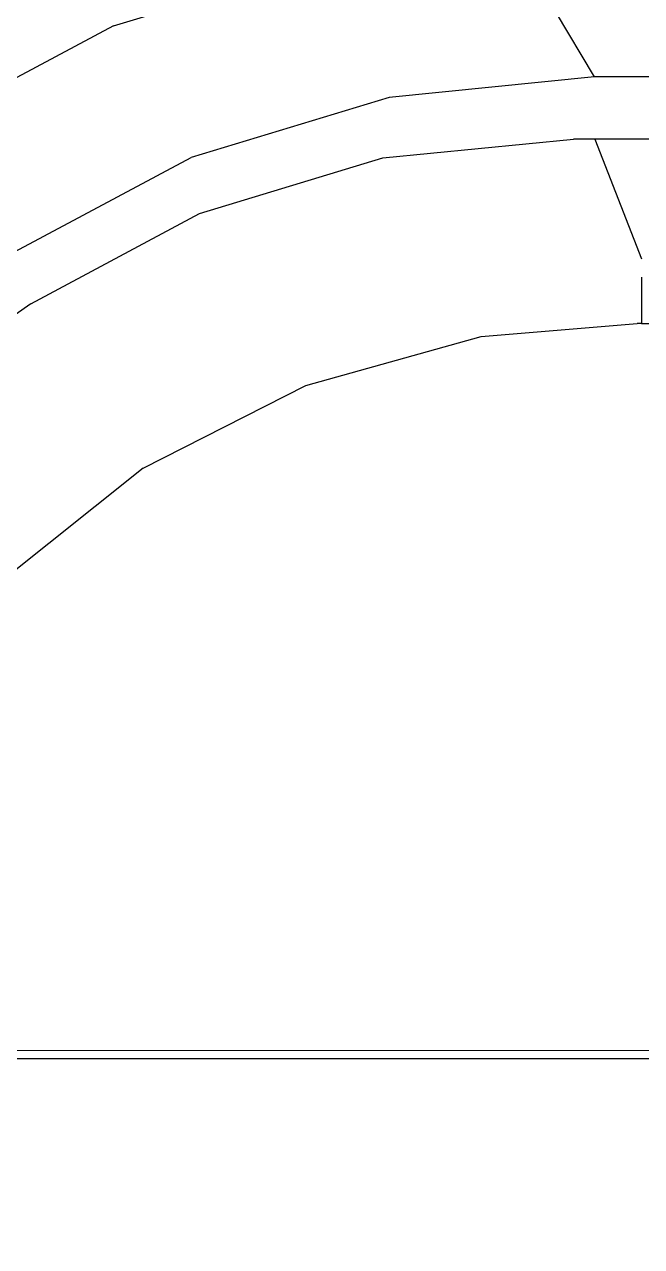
# Model space of a CAD drawing. Extents: x 2903 to 3133, y -1117 to -811.
# Drawn here: x 2926.98 to 2939.89, y -851.28 to -825.72 of the extents above; entities that cross this region are included whole.
import ezdxf

# ---------------------------------------------------------------- set-up
doc = ezdxf.new("R2010")
doc.units = 0
doc.header["$MEASUREMENT"] = 0
for name, color, linetype in [('Layer1', 252, 'CONTINUOUS'), ('Layer2', 252, 'CONTINUOUS'), ('Layer3', 254, 'CONTINUOUS')]:
    doc.layers.add(name, color=color, linetype=linetype)

msp = doc.modelspace()

# ---------------------------------------------------------------- linework, layer by layer
at = {"layer": 'Layer1', "linetype": 'Continuous', "invisible_edges": 15}
for points in [[(2933.155, -823.895, 107.569), (2933.155, -823.895, 107.569), (2929.193, -826.524, 88.146), (2932.996, -825.364, 88.212)], [(2929.193, -826.524, 88.146), (2929.193, -826.524, 88.146), (2929.903, -824.676, 107.491), (2933.155, -823.895, 107.569)], [(2926.926, -825.909, 107.454), (2926.926, -825.909, 107.454), (2929.903, -824.676, 107.491), (2925.612, -825.045, 125.067)], [(2929.193, -826.524, 88.146), (2929.193, -826.524, 88.146), (2926.926, -825.909, 107.454), (2929.903, -824.676, 107.491)], [(2934.088, -825.869, 85.995), (2934.088, -825.869, 85.995), (2932.996, -825.364, 88.212), (2936.968, -824.946, 88.325)], [(2936.968, -826.365, 83.679), (2936.968, -826.365, 83.679), (2934.088, -825.869, 85.995), (2936.968, -824.946, 88.325)], [(2936.968, -826.365, 83.679), (2937.287, -826.362, 83.689), (2937.1, -824.945, 88.327), (2936.968, -824.946, 88.325)], [(2937.287, -826.362, 83.689), (2937.099, -824.945, 88.327), (3099.361, -824.945, 88.327), (3099.173, -826.362, 83.689)], [(2928.585, -827.516, 85.996), (2928.585, -827.516, 85.996), (2929.193, -826.524, 88.146), (2932.996, -825.364, 88.212)], [(2928.585, -827.516, 85.996), (2928.585, -827.516, 85.996), (2931.275, -826.493, 85.996), (2932.996, -825.364, 88.212)], [(2934.088, -825.869, 85.995), (2934.088, -825.869, 85.995), (2931.275, -826.493, 85.996), (2932.996, -825.364, 88.212)], [(2933.001, -826.85, 83.459), (2933.001, -826.85, 83.459), (2931.275, -826.493, 85.996), (2934.088, -825.869, 85.995)], [(2936.968, -826.365, 83.679), (2936.968, -826.365, 83.679), (2933.001, -826.85, 83.459), (2934.088, -825.869, 85.995)], [(2929.193, -826.524, 88.146), (2929.193, -826.524, 88.146), (2925.872, -828.259, 88.129), (2926.926, -825.909, 107.454)], [(2938.028, -827.602, 65.26), (2938.028, -827.602, 65.26), (2933.001, -826.85, 83.459), (2936.968, -826.365, 83.679)], [(2936.968, -826.365, 83.679), (2937.287, -826.362, 83.689), (2938.028, -827.602, 65.26)], [(3097.675, -828.871, 46.397), (2938.785, -828.871, 46.397), (2937.287, -826.362, 83.689), (3099.173, -826.362, 83.689)], [(2926.067, -828.923, 85.996), (2926.067, -828.923, 85.996), (2925.872, -828.259, 88.129), (2929.193, -826.524, 88.146)], [(2926.067, -828.923, 85.996), (2926.067, -828.923, 85.996), (2928.585, -827.516, 85.996), (2929.193, -826.524, 88.146)], [(2931.275, -826.493, 85.996), (2931.275, -826.493, 85.996), (2931.502, -827.25, 83.41), (2928.585, -827.516, 85.996)], [(2933.001, -826.85, 83.459), (2933.001, -826.85, 83.459), (2931.502, -827.25, 83.41), (2931.275, -826.493, 85.996)], [(2931.917, -828.584, 65.081), (2931.917, -828.584, 65.081), (2931.502, -827.25, 83.41), (2933.001, -826.85, 83.459)], [(2933.001, -826.85, 83.459), (2933.001, -826.85, 83.459), (2931.917, -828.584, 65.081), (2935.013, -827.841, 65.155)], [(2938.028, -827.602, 65.26), (2938.028, -827.602, 65.26), (2935.013, -827.841, 65.155), (2933.001, -826.85, 83.459)], [(2931.502, -827.25, 83.41), (2931.502, -827.25, 83.41), (2929.428, -828.018, 83.373), (2928.585, -827.516, 85.996)], [(2931.917, -828.584, 65.081), (2931.917, -828.584, 65.081), (2929.085, -829.759, 65.046), (2931.502, -827.25, 83.41)], [(2931.502, -827.25, 83.41), (2931.502, -827.25, 83.41), (2929.428, -828.018, 83.373), (2929.085, -829.759, 65.046)], [(2929.428, -828.018, 83.373), (2929.428, -828.018, 83.373), (2928.585, -827.516, 85.996), (2926.067, -828.923, 85.996)], [(2938.028, -827.602, 65.26), (2935.013, -827.841, 65.155), (2938.785, -828.871, 46.397)], [(2935.013, -827.841, 65.155), (2935.013, -827.841, 65.155), (2931.67, -830.208, 46.255), (2934.866, -829.271, 46.3)], [(2931.67, -830.208, 46.255), (2931.67, -830.208, 46.255), (2931.917, -828.584, 65.081), (2935.013, -827.841, 65.155)], [(2938.785, -828.871, 46.397), (2938.785, -828.871, 46.397), (2934.866, -829.271, 46.3), (2935.013, -827.841, 65.155)], [(2926.504, -829.589, 83.39), (2926.504, -829.589, 83.39), (2929.428, -828.018, 83.373), (2926.067, -828.923, 85.996)], [(2929.085, -829.759, 65.046), (2929.085, -829.759, 65.046), (2926.504, -829.589, 83.39), (2929.428, -828.018, 83.373)], [(2931.917, -828.584, 65.081), (2931.917, -828.584, 65.081), (2928.612, -831.702, 46.246), (2931.67, -830.208, 46.255)], [(2928.612, -831.702, 46.246), (2928.612, -831.702, 46.246), (2929.085, -829.759, 65.046), (2931.917, -828.584, 65.081)], [(2935.856, -829.793, 44.218), (2935.856, -829.793, 44.218), (2934.866, -829.271, 46.3), (2938.785, -828.871, 46.397)], [(2938.724, -829.629, 44.073), (2938.724, -829.629, 44.073), (2935.856, -829.793, 44.218), (2938.785, -828.871, 46.397)], [(3097.797, -830.386, 41.753), (3097.675, -828.871, 46.397), (2938.785, -828.871, 46.397), (2938.663, -830.386, 41.753)], [(2933.117, -830.417, 44.218), (2933.117, -830.417, 44.218), (2931.67, -830.208, 46.255), (2934.866, -829.271, 46.3)], [(2933.117, -830.417, 44.218), (2933.117, -830.417, 44.218), (2935.856, -829.793, 44.218), (2934.866, -829.271, 46.3)], [(2926.504, -829.589, 83.39), (2926.504, -829.589, 83.39), (2926.403, -831.4, 65.049), (2929.085, -829.759, 65.046)], [(2938.663, -830.386, 41.753), (2938.663, -830.386, 41.753), (2935.856, -829.793, 44.218), (2938.724, -829.629, 44.073)], [(2929.085, -829.759, 65.046), (2929.085, -829.759, 65.046), (2926.403, -831.4, 65.049), (2928.612, -831.702, 46.246)], [(2934.758, -830.76, 41.913), (2934.758, -830.76, 41.913), (2933.117, -830.417, 44.218), (2935.856, -829.793, 44.218)], [(2938.663, -830.386, 41.753), (2938.663, -830.386, 41.753), (2934.758, -830.76, 41.913), (2935.856, -829.793, 44.218)], [(2928.612, -831.702, 46.246), (2928.612, -831.702, 46.246), (2928.066, -832.845, 44.218), (2931.67, -830.208, 46.255)], [(2928.066, -832.845, 44.218), (2928.066, -832.845, 44.218), (2930.503, -831.439, 44.218), (2931.67, -830.208, 46.255)], [(2931.67, -830.208, 46.255), (2931.67, -830.208, 46.255), (2930.503, -831.439, 44.218), (2933.117, -830.417, 44.218)], [(2933.331, -831.113, 41.983), (2933.331, -831.113, 41.983), (2930.503, -831.439, 44.218), (2933.117, -830.417, 44.218)], [(2934.758, -830.76, 41.913), (2934.758, -830.76, 41.913), (2933.331, -831.113, 41.983), (2933.117, -830.417, 44.218)], [(2938.663, -830.386, 41.637), (2938.663, -830.386, 41.637), (2934.758, -830.76, 41.797), (2936.065, -832.339, 15.907)], [(2936.065, -832.339, 15.907), (2936.065, -832.339, 15.907), (2939.318, -831.978, 16.861), (2938.663, -830.386, 41.637)], [(3096.574, -831.972, 16.951), (2939.887, -831.972, 16.951), (2938.663, -830.386, 41.637), (3097.797, -830.386, 41.637)], [(2939.318, -831.978, 16.861), (2939.887, -831.972, 16.951), (2938.663, -830.386, 41.637)], [(2934.758, -830.76, 41.797), (2934.758, -830.76, 41.797), (2933.331, -831.113, 41.868), (2934.282, -832.783, 15.593)], [(2936.065, -832.339, 15.907), (2936.065, -832.339, 15.907), (2934.282, -832.783, 15.593), (2934.758, -830.76, 41.797)], [(2930.503, -831.439, 44.218), (2930.503, -831.439, 44.218), (2931.843, -831.616, 42.065), (2933.331, -831.113, 41.983)], [(2933.331, -831.113, 41.868), (2933.331, -831.113, 41.868), (2931.843, -831.616, 41.95), (2933.226, -833.135, 15.467)], [(2934.282, -832.783, 15.593), (2934.282, -832.783, 15.593), (2933.226, -833.135, 15.467), (2933.331, -831.113, 41.868)], [(2928.612, -831.702, 46.246), (2928.612, -831.702, 46.246), (2925.592, -833.928, 46.274), (2926.403, -831.4, 65.049)], [(2931.843, -831.616, 42.065), (2931.843, -831.616, 42.065), (2928.066, -832.845, 44.218), (2930.503, -831.439, 44.218)], [(2925.843, -834.611, 44.218), (2925.843, -834.611, 44.218), (2925.592, -833.928, 46.274), (2928.612, -831.702, 46.246)], [(2928.066, -832.845, 44.218), (2928.066, -832.845, 44.218), (2925.843, -834.611, 44.218), (2928.612, -831.702, 46.246)], [(2928.918, -833.062, 42.224), (2928.918, -833.062, 42.224), (2931.843, -831.616, 42.065), (2928.066, -832.845, 44.218)], [(2931.843, -831.616, 41.95), (2931.843, -831.616, 41.95), (2928.918, -833.062, 42.108), (2930.3, -834.499, 15.35)], [(2933.226, -833.135, 15.467), (2933.226, -833.135, 15.467), (2930.3, -834.499, 15.35), (2931.843, -831.616, 41.95)], [(2939.888, -831.975, 2.257), (2920.979, -964.024, 2.257), (2920.98, -926.121, 2.257)], [(2939.888, -831.975, 2.257), (2939.888, -1095.783, 2.257), (2920.979, -964.024, 2.257)], [(2939.888, -831.975, 2.257), (2920.98, -926.121, 2.257), (2920.983, -849.929, 2.257)], [(2921.019, -848.773, 2.257), (2920.983, -849.926, 2.257), (2939.887, -831.972, 2.257)], [(2939.793, -831.972, 2.257), (2921.117, -847.712, 2.257), (2921.019, -848.773, 2.257)], [(2939.793, -831.972, 2.257), (2939.887, -831.972, 2.257), (2921.019, -848.773, 2.257)], [(2921.519, -845.531, 2.257), (2921.117, -847.712, 2.257), (2939.793, -831.972, 2.257)], [(2923.879, -840.518, 2.257), (2921.519, -845.531, 2.257), (2939.793, -831.972, 2.257)], [(2939.793, -831.972, 2.257), (2923.879, -840.518, 2.257), (2928.404, -835.741, 2.257)], [(2928.404, -835.741, 2.257), (2933.335, -833.096, 2.257), (2939.793, -831.972, 2.257)], [(2936.377, -832.279, 15.976), (2939.793, -831.972, 2.257), (2933.335, -833.096, 2.257)], [(2939.793, -831.972, 2.257), (2939.318, -831.978, 16.861), (2936.377, -832.279, 15.976)], [(2939.318, -831.978, 16.861), (2939.887, -831.972, 16.951), (2939.793, -831.972, 2.257)], [(3096.574, -831.972, 2.257), (2939.793, -831.972, 2.257), (2939.887, -831.972, 16.951), (3096.574, -831.972, 16.951)], [(2933.335, -833.096, 2.257), (2936.377, -832.279, 15.976), (2933.336, -833.096, 15.478)], [(2925.953, -835.327, 42.396), (2925.953, -835.327, 42.396), (2925.843, -834.611, 44.218), (2928.066, -832.845, 44.218)], [(2925.953, -835.327, 42.396), (2925.953, -835.327, 42.396), (2928.918, -833.062, 42.224), (2928.066, -832.845, 44.218)], [(2928.918, -833.062, 42.108), (2928.918, -833.062, 42.108), (2925.953, -835.327, 42.281), (2928.402, -835.743, 15.491)], [(2930.3, -834.499, 15.35), (2930.3, -834.499, 15.35), (2928.402, -835.743, 15.491), (2928.918, -833.062, 42.108)], [(2933.231, -833.134, 15.467), (2933.335, -833.096, 2.257), (2928.404, -835.741, 2.257)], [(2930.302, -834.498, 15.35), (2933.231, -833.134, 15.467), (2928.404, -835.741, 2.257)], [(2933.231, -833.134, 15.467), (2933.336, -833.096, 15.478), (2933.335, -833.096, 2.257)], [(2928.402, -835.743, 15.491), (2930.302, -834.498, 15.35), (2928.404, -835.741, 2.257)], [(2925.953, -835.327, 42.281), (2925.953, -835.327, 42.281), (2925.431, -838.487, 16.266), (2927.711, -836.282, 15.598)], [(2928.402, -835.743, 15.491), (2928.402, -835.743, 15.491), (2927.711, -836.282, 15.598), (2925.953, -835.327, 42.281)], [(2927.711, -836.282, 15.598), (2928.404, -835.741, 2.257), (2923.879, -840.518, 2.257)], [(2927.711, -836.282, 15.598), (2928.402, -835.743, 15.491), (2928.404, -835.741, 2.257)], [(2925.422, -838.496, 16.269), (2927.711, -836.282, 15.598), (2923.879, -840.518, 2.257)]]:
    msp.add_3dface(points, dxfattribs=at)
at = {"layer": 'Layer2', "linetype": 'Continuous'}
for points, invisible_edges in [([(2928.387, -824.635, 85.381), (2928.387, -824.635, 85.381), (2922.957, -825.87, 105.36), (2926.108, -823.966, 105.358)], 15), ([(2934.735, -825.723, 63.342), (2934.735, -825.723, 63.342), (2932.949, -824.505, 84.019), (2937.212, -824.073, 84.017)], 11), ([(2934.735, -825.723, 63.342), (2937.212, -824.073, 84.017), (2937.268, -824.073, 84.017), (2938.906, -826.818, 43.221)], 15), ([(2932.949, -824.505, 84.019), (2932.949, -824.505, 84.019), (2928.841, -825.749, 84.021), (2928.827, -825.715, 84.174)], 15), ([(2934.735, -825.723, 63.342), (2934.735, -825.723, 63.342), (2928.841, -825.749, 84.021), (2932.949, -824.505, 84.019)], 11), ([(2928.387, -824.635, 85.381), (2928.387, -824.635, 85.381), (2924.416, -826.759, 85.38), (2922.957, -825.87, 105.36)], 13), ([(2924.416, -826.759, 85.38), (2924.416, -826.759, 85.38), (2928.414, -824.702, 85.077), (2928.387, -824.635, 85.381)], 15), ([(2928.414, -824.702, 85.077), (2928.414, -824.702, 85.077), (2924.456, -826.819, 85.077), (2924.416, -826.759, 85.38)], 15), ([(2924.456, -826.819, 85.077), (2924.456, -826.819, 85.077), (2928.482, -824.865, 84.793), (2928.414, -824.702, 85.077)], 15), ([(2928.482, -824.865, 84.793), (2928.482, -824.865, 84.793), (2924.554, -826.966, 84.793), (2924.456, -826.819, 85.077)], 15), ([(2924.554, -826.966, 84.793), (2924.554, -826.966, 84.793), (2928.583, -825.109, 84.58), (2928.482, -824.865, 84.793)], 15), ([(2928.583, -825.109, 84.58), (2928.583, -825.109, 84.58), (2924.701, -827.186, 84.58), (2924.554, -826.966, 84.793)], 15), ([(2924.701, -827.186, 84.58), (2924.701, -827.186, 84.58), (2925.978, -826.737, 84.472), (2928.583, -825.109, 84.58)], 15), ([(2928.583, -825.109, 84.58), (2928.583, -825.109, 84.58), (2925.978, -826.737, 84.472), (2929.313, -825.149, 84.471)], 15), ([(2929.313, -825.149, 84.471), (2929.313, -825.149, 84.471), (2928.744, -825.514, 84.419), (2925.978, -826.737, 84.472)], 15), ([(2925.978, -826.737, 84.472), (2925.978, -826.737, 84.472), (2924.92, -827.559, 84.42), (2928.744, -825.514, 84.419)], 15), ([(2924.92, -827.559, 84.42), (2924.92, -827.559, 84.42), (2928.793, -825.634, 84.315), (2928.744, -825.514, 84.419)], 15), ([(2924.92, -827.559, 84.42), (2924.92, -827.559, 84.42), (2924.991, -827.666, 84.315), (2928.793, -825.634, 84.315)], 15), ([(2928.793, -825.634, 84.315), (2928.793, -825.634, 84.315), (2928.827, -825.715, 84.174), (2924.991, -827.666, 84.315)], 15), ([(2928.827, -825.715, 84.174), (2928.827, -825.715, 84.174), (2925.039, -827.738, 84.175), (2924.991, -827.666, 84.315)], 15), ([(2925.039, -827.738, 84.175), (2925.039, -827.738, 84.175), (2928.841, -825.749, 84.021), (2928.827, -825.715, 84.174)], 15), ([(2925.06, -827.769, 84.023), (2925.06, -827.769, 84.023), (2925.039, -827.738, 84.175), (2928.841, -825.749, 84.021)], 15), ([(2928.841, -825.749, 84.021), (2928.841, -825.749, 84.021), (2925.06, -827.769, 84.023), (2928.131, -827.859, 63.221)], 13), ([(2931.287, -826.551, 63.259), (2931.287, -826.551, 63.259), (2928.131, -827.859, 63.221), (2928.841, -825.749, 84.021)], 15), ([(2928.841, -825.749, 84.021), (2928.841, -825.749, 84.021), (2931.287, -826.551, 63.259), (2934.735, -825.723, 63.342)], 15), ([(2934.605, -827.244, 43.214), (2934.605, -827.244, 43.214), (2931.287, -826.551, 63.259), (2934.735, -825.723, 63.342)], 15), ([(2938.906, -826.818, 43.221), (2938.906, -826.818, 43.221), (2934.605, -827.244, 43.214), (2934.735, -825.723, 63.342)], 13), ([(2930.466, -828.5, 43.21), (2930.466, -828.5, 43.21), (2928.131, -827.859, 63.221), (2931.287, -826.551, 63.259)], 15), ([(2934.605, -827.244, 43.214), (2934.605, -827.244, 43.214), (2930.466, -828.5, 43.21), (2931.287, -826.551, 63.259)], 13), ([(2934.605, -827.243, 43.214), (2934.605, -827.243, 43.214), (2938.906, -826.95, 42.784), (2938.906, -826.817, 43.221)], 15), ([(3097.555, -826.95, 42.784), (3097.555, -826.818, 43.221), (2938.906, -826.818, 43.221), (2938.906, -826.95, 42.784)], 15), ([(2934.62, -827.318, 42.897), (2934.62, -827.318, 42.897), (2934.605, -827.243, 43.214), (2938.906, -826.95, 42.784)], 15), ([(2938.906, -827.081, 42.606), (2938.906, -827.081, 42.606), (2934.62, -827.318, 42.897), (2938.906, -826.95, 42.784)], 15), ([(2934.657, -827.505, 42.604), (2934.657, -827.505, 42.604), (2934.62, -827.318, 42.897), (2938.906, -827.081, 42.606)], 15), ([(2938.906, -827.262, 42.452), (2938.906, -827.262, 42.452), (2934.657, -827.505, 42.604), (2938.906, -827.081, 42.606)], 15), ([(2938.906, -827.081, 42.606), (2938.906, -826.95, 42.784), (3097.555, -826.95, 42.784), (3097.555, -827.081, 42.606)], 15), ([(3097.555, -827.262, 42.452), (3097.555, -827.081, 42.606), (2938.906, -827.081, 42.606), (2938.906, -827.262, 42.452)], 15), ([(2930.466, -828.499, 43.21), (2930.466, -828.499, 43.21), (2934.62, -827.318, 42.897), (2934.605, -827.243, 43.214)], 15), ([(2930.466, -828.499, 43.21), (2930.466, -828.499, 43.21), (2930.495, -828.57, 42.895), (2934.62, -827.318, 42.897)], 15), ([(2934.62, -827.318, 42.897), (2934.62, -827.318, 42.897), (2934.657, -827.505, 42.604), (2930.495, -828.57, 42.895)], 15), ([(2934.712, -827.782, 42.391), (2934.712, -827.782, 42.391), (2934.657, -827.505, 42.604), (2938.906, -827.262, 42.452)], 15), ([(2938.906, -827.262, 42.452), (2938.906, -827.262, 42.452), (2936.755, -827.772, 42.296), (2934.712, -827.782, 42.391)], 15), ([(2938.906, -827.262, 42.452), (2938.906, -827.262, 42.452), (2938.41, -827.684, 42.294), (2936.755, -827.772, 42.296)], 15), ([(2938.468, -827.683, 42.294), (2938.468, -827.683, 42.294), (2938.41, -827.684, 42.294), (2938.906, -827.262, 42.452)], 15), ([(2938.906, -827.681, 42.293), (2938.906, -827.681, 42.293), (2938.468, -827.683, 42.294), (2938.906, -827.262, 42.452)], 15), ([(2938.906, -827.681, 42.293), (2938.906, -827.262, 42.452), (3097.555, -827.262, 42.452), (3097.555, -827.681, 42.293)], 15), ([(2930.495, -828.57, 42.895), (2930.495, -828.57, 42.895), (2930.568, -828.746, 42.602), (2934.657, -827.505, 42.604)], 15), ([(2930.568, -828.746, 42.602), (2930.568, -828.746, 42.602), (2934.712, -827.782, 42.391), (2934.657, -827.505, 42.604)], 15), ([(2936.755, -827.772, 42.296), (2936.755, -827.772, 42.296), (2938.468, -827.841, 42.244), (2938.468, -827.683, 42.294)], 15), ([(2938.906, -827.681, 42.293), (2938.906, -827.681, 42.293), (2938.906, -827.838, 42.245), (2938.468, -827.683, 42.294)], 15), ([(2938.906, -827.838, 42.245), (2938.468, -827.841, 42.244), (2938.468, -827.683, 42.294), (2938.906, -827.838, 42.245)], 15), ([(3097.555, -827.838, 42.245), (3097.555, -827.681, 42.293), (2938.906, -827.681, 42.293), (2938.906, -827.838, 42.245)], 15), ([(2928.131, -827.859, 63.221), (2928.131, -827.859, 63.221), (2925.144, -829.687, 63.224), (2925.06, -827.769, 84.023)], 15), ([(2930.466, -828.5, 43.21), (2930.466, -828.5, 43.21), (2925.144, -829.687, 63.224), (2928.131, -827.859, 63.221)], 15), ([(2934.712, -827.782, 42.391), (2934.712, -827.782, 42.391), (2930.676, -829.008, 42.391), (2930.568, -828.746, 42.602)], 15), ([(2933.08, -828.442, 42.303), (2933.08, -828.442, 42.303), (2930.676, -829.008, 42.391), (2934.712, -827.782, 42.391)], 15), ([(2936.755, -827.772, 42.296), (2936.755, -827.772, 42.296), (2933.08, -828.442, 42.303), (2934.712, -827.782, 42.391)], 15), ([(2933.08, -828.442, 42.303), (2933.08, -828.442, 42.303), (2934.426, -828.26, 42.248), (2936.755, -827.772, 42.296)], 15), ([(2934.426, -828.26, 42.248), (2934.426, -828.26, 42.248), (2936.755, -827.772, 42.296), (2938.468, -827.841, 42.244)], 15), ([(2938.468, -827.841, 42.244), (2938.468, -827.841, 42.244), (2938.467, -827.981, 42.138), (2934.426, -828.26, 42.248)], 15), ([(2938.906, -827.981, 42.138), (2938.906, -827.981, 42.138), (2938.467, -827.981, 42.138), (2938.468, -827.841, 42.244)], 15), ([(2938.906, -827.981, 42.138), (2938.906, -827.981, 42.138), (2938.906, -827.838, 42.245), (2938.468, -827.841, 42.244)], 15), ([(2938.906, -827.838, 42.245), (2938.906, -827.981, 42.138), (3097.555, -827.981, 42.138), (3097.555, -827.838, 42.245)], 15), ([(2934.426, -828.26, 42.248), (2934.426, -828.26, 42.248), (2934.451, -828.389, 42.142), (2938.467, -827.981, 42.138)], 15), ([(2934.451, -828.389, 42.142), (2934.451, -828.389, 42.142), (2938.467, -828.076, 41.99), (2938.467, -827.981, 42.138)], 15), ([(2934.451, -828.389, 42.142), (2934.451, -828.389, 42.142), (2934.468, -828.475, 42), (2938.467, -828.076, 41.99)], 15), ([(2934.468, -828.475, 42), (2934.468, -828.475, 42), (2938.466, -828.114, 41.829), (2938.467, -828.076, 41.99)], 15), ([(2938.466, -828.114, 41.829), (2938.466, -828.114, 41.829), (2934.475, -828.51, 41.845), (2934.468, -828.475, 42)], 15), ([(2939.793, -830.618, 2.753), (2939.793, -830.618, 2.753), (2934.475, -828.512, 41.729), (2938.467, -828.115, 41.713)], 11), ([(2938.466, -828.114, 41.829), (2938.466, -828.114, 41.829), (2938.467, -828.076, 41.99), (2938.906, -828.114, 41.828)], 15), ([(2938.906, -828.077, 41.988), (2938.906, -828.077, 41.988), (2938.467, -827.981, 42.138), (2938.906, -827.981, 42.138)], 15), ([(2938.467, -828.076, 41.99), (2938.467, -828.076, 41.99), (2938.467, -827.981, 42.138), (2938.906, -828.077, 41.988)], 15), ([(2938.906, -828.114, 41.828), (2938.906, -828.114, 41.828), (2938.467, -828.076, 41.99), (2938.906, -828.077, 41.988)], 15), ([(2938.907, -828.115, 41.713), (2938.467, -828.115, 41.713), (2939.793, -830.618, 2.753), (2939.887, -830.618, 2.753)], 14), ([(2938.906, -828.077, 41.988), (2938.906, -827.981, 42.138), (3097.555, -827.981, 42.138), (3097.555, -828.077, 41.988)], 15), ([(3097.555, -828.114, 41.828), (3097.555, -828.077, 41.988), (2938.906, -828.077, 41.988), (2938.906, -828.114, 41.828)], 15), ([(2938.907, -828.115, 41.713), (2939.887, -830.618, 2.753), (3096.574, -830.618, 2.753), (3097.555, -828.115, 41.713)], 2), ([(2929.303, -829.879, 42.311), (2929.303, -829.879, 42.311), (2930.676, -829.008, 42.391), (2933.08, -828.442, 42.303)], 15), ([(2930.549, -829.448, 42.254), (2930.549, -829.448, 42.254), (2929.303, -829.879, 42.311), (2933.08, -828.442, 42.303)], 15), ([(2930.549, -829.448, 42.254), (2930.549, -829.448, 42.254), (2933.08, -828.442, 42.303), (2934.426, -828.26, 42.248)], 15), ([(2934.426, -828.26, 42.248), (2934.426, -828.26, 42.248), (2934.451, -828.389, 42.142), (2930.549, -829.448, 42.254)], 15), ([(2930.595, -829.562, 42.149), (2930.595, -829.562, 42.149), (2930.549, -829.448, 42.254), (2934.451, -828.389, 42.142)], 15), ([(2934.451, -828.389, 42.142), (2934.451, -828.389, 42.142), (2934.468, -828.475, 42), (2930.595, -829.562, 42.149)], 15), ([(2925.144, -829.687, 63.224), (2925.144, -829.687, 63.224), (2926.667, -830.532, 43.21), (2930.466, -828.5, 43.21)], 11), ([(2926.667, -830.531, 43.21), (2926.667, -830.531, 43.21), (2930.495, -828.57, 42.895), (2930.466, -828.499, 43.21)], 15), ([(2930.495, -828.57, 42.895), (2930.495, -828.57, 42.895), (2926.71, -830.595, 42.894), (2926.667, -830.531, 43.21)], 15), ([(2926.71, -830.595, 42.894), (2926.71, -830.595, 42.894), (2930.568, -828.746, 42.602), (2930.495, -828.57, 42.895)], 15), ([(2934.468, -828.475, 42), (2934.468, -828.475, 42), (2930.627, -829.639, 42.01), (2930.595, -829.562, 42.149)], 15), ([(2930.627, -829.639, 42.01), (2930.627, -829.639, 42.01), (2934.475, -828.51, 41.845), (2934.468, -828.475, 42)], 15), ([(2934.475, -828.51, 41.845), (2934.475, -828.51, 41.845), (2930.639, -829.671, 41.86), (2930.627, -829.639, 42.01)], 15), ([(2935.801, -831.015, 2.731), (2935.801, -831.015, 2.731), (2930.64, -829.672, 41.745), (2934.475, -828.512, 41.729)], 11), ([(2934.475, -828.512, 41.729), (2934.475, -828.512, 41.729), (2935.801, -831.015, 2.731), (2939.793, -830.618, 2.753)], 15), ([(2930.568, -828.746, 42.602), (2930.568, -828.746, 42.602), (2926.816, -830.754, 42.602), (2926.71, -830.595, 42.894)], 15), ([(2926.816, -830.754, 42.602), (2926.816, -830.754, 42.602), (2930.676, -829.008, 42.391), (2930.568, -828.746, 42.602)], 15), ([(2930.676, -829.008, 42.391), (2930.676, -829.008, 42.391), (2926.973, -830.989, 42.391), (2926.816, -830.754, 42.602)], 15), ([(2926.973, -830.989, 42.391), (2926.973, -830.989, 42.391), (2929.303, -829.879, 42.311), (2930.676, -829.008, 42.391)], 15), ([(2926.985, -831.369, 42.259), (2926.985, -831.369, 42.259), (2929.303, -829.879, 42.311), (2930.549, -829.448, 42.254)], 15), ([(2930.549, -829.448, 42.254), (2930.549, -829.448, 42.254), (2930.595, -829.562, 42.149), (2926.985, -831.369, 42.259)], 15), ([(2927.05, -831.467, 42.155), (2927.05, -831.467, 42.155), (2926.985, -831.369, 42.259), (2930.595, -829.562, 42.149)], 15), ([(2927.05, -831.467, 42.155), (2927.05, -831.467, 42.155), (2930.627, -829.639, 42.01), (2930.595, -829.562, 42.149)], 15), ([(2930.627, -829.639, 42.01), (2930.627, -829.639, 42.01), (2927.094, -831.533, 42.019), (2927.05, -831.467, 42.155)], 15), ([(2927.094, -831.533, 42.019), (2927.094, -831.533, 42.019), (2930.639, -829.671, 41.86), (2930.627, -829.639, 42.01)], 15), ([(2927.111, -831.56, 41.873), (2927.111, -831.56, 41.873), (2927.094, -831.533, 42.019), (2930.639, -829.671, 41.86)], 15), ([(2928.435, -834.067, 2.72), (2928.435, -834.067, 2.72), (2927.112, -831.562, 41.757), (2930.64, -829.672, 41.745)], 11), ([(2931.959, -832.181, 2.719), (2931.959, -832.181, 2.719), (2928.435, -834.067, 2.72), (2930.64, -829.672, 41.745)], 15), ([(2930.64, -829.672, 41.745), (2930.64, -829.672, 41.745), (2931.959, -832.181, 2.719), (2935.801, -831.015, 2.731)], 15), ([(2926.35, -831.653, 42.319), (2926.35, -831.653, 42.319), (2926.985, -831.369, 42.259), (2929.303, -829.879, 42.311)], 15), ([(2929.303, -829.879, 42.311), (2929.303, -829.879, 42.311), (2926.35, -831.653, 42.319), (2926.973, -830.989, 42.391)], 15), ([(2935.801, -831.018, 2.731), (2935.879, -831.409, 1.245), (2939.793, -831.002, 1.285), (2939.793, -830.621, 2.753)], 15), ([(2939.793, -830.621, 2.753), (2939.887, -830.621, 2.753), (2939.887, -831.002, 1.285), (2939.793, -831.002, 1.285)], 15), ([(2935.879, -831.409, 1.245), (2936.531, -832.249, -0.002), (2939.793, -831.972, -0.002), (2939.793, -831.002, 1.285)], 13), ([(2939.793, -831.002, 1.285), (2939.887, -831.002, 1.285), (2939.887, -831.972, -0.002), (2939.793, -831.972, -0.002)], 11), ([(2939.887, -831.003, 1.285), (2939.887, -831.972, -0.002), (3018.231, -831.973, -0.002), (3018.231, -831.003, 1.285)], 12), ([(2931.959, -832.184, 2.719), (2935.801, -831.018, 2.731), (2935.879, -831.409, 1.245), (2932.113, -832.555, 1.237)], 15), ([(2923.856, -833.942, 42.263), (2923.856, -833.942, 42.263), (2926.35, -831.653, 42.319), (2926.985, -831.369, 42.259)], 15), ([(2923.856, -833.942, 42.263), (2923.856, -833.942, 42.263), (2927.05, -831.467, 42.155), (2926.985, -831.369, 42.259)], 15), ([(2927.05, -831.467, 42.155), (2927.05, -831.467, 42.155), (2923.937, -834.023, 42.159), (2923.856, -833.942, 42.263)], 15), ([(2923.937, -834.023, 42.159), (2923.937, -834.023, 42.159), (2927.094, -831.533, 42.019), (2927.05, -831.467, 42.155)], 15), ([(2932.113, -832.555, 1.237), (2932.863, -833.272, -0.002), (2936.531, -832.249, -0.002), (2935.879, -831.409, 1.245)], 13), ([(2927.094, -831.533, 42.019), (2927.094, -831.533, 42.019), (2923.992, -834.077, 42.024), (2923.937, -834.023, 42.159)], 15), ([(2923.992, -834.077, 42.024), (2923.992, -834.077, 42.024), (2926.447, -832.023, 41.875), (2927.094, -831.533, 42.019)], 15), ([(2927.094, -831.533, 42.019), (2927.094, -831.533, 42.019), (2927.111, -831.56, 41.873), (2926.447, -832.023, 41.875)], 15), ([(2927.112, -831.562, 41.757), (2927.112, -831.562, 41.757), (2926.448, -832.024, 41.759), (2928.435, -834.067, 2.72)], 13), ([(2920.697, -851.278, -0.002), (3018.231, -831.974, -0.002), (2939.887, -831.972, -0.002)], 15), ([(2920.697, -851.093, -0.002), (2936.531, -832.249, -0.002), (2939.793, -831.972, -0.002)], 15), ([(2920.697, -851.278, -0.002), (2920.697, -851.093, -0.002), (2939.793, -831.972, -0.002), (2939.887, -831.972, -0.002)], 15), ([(3115.765, -851.281, -0.002), (2920.697, -851.278, -0.002), (3018.231, -831.974, -0.002)], 15), ([(2928.435, -834.067, 2.72), (2928.435, -834.067, 2.72), (2924.014, -834.101, 41.764), (2926.448, -832.024, 41.759)], 11), ([(2920.697, -851.093, -0.002), (2932.863, -833.272, -0.002), (2936.531, -832.249, -0.002)], 15), ([(2928.435, -834.069, 2.72), (2931.959, -832.184, 2.719), (2932.113, -832.555, 1.237), (2928.658, -834.403, 1.238)], 15), ([(2928.658, -834.403, 1.238), (2929.465, -835.002, -0.002), (2932.863, -833.272, -0.002), (2932.113, -832.555, 1.237)], 13), ([(2920.697, -851.093, -0.002), (2929.465, -835.002, -0.002), (2932.863, -833.272, -0.002)], 15), ([(2924.014, -834.101, 41.764), (2924.014, -834.101, 41.764), (2925.329, -836.618, 2.732), (2928.435, -834.067, 2.72)], 15), ([(2925.329, -836.62, 2.732), (2928.435, -834.069, 2.72), (2928.658, -834.403, 1.238), (2925.611, -836.902, 1.246)], 15), ([(2925.611, -836.902, 1.246), (2928.658, -834.403, 1.238), (2929.465, -835.002, -0.002), (2926.483, -837.378, -0.002)], 11), ([(2920.697, -851.093, -0.002), (2926.483, -837.378, -0.002), (2929.465, -835.002, -0.002)], 15), ([(3115.765, -851.281, -0.002), (2920.697, -964.024, -0.002), (2920.697, -851.278, -0.002)], 15)]:
    msp.add_3dface(points, dxfattribs=dict(at, invisible_edges=invisible_edges))
msp.add_3dface([(3097.555, -826.818, 43.221), (2938.906, -826.818, 43.221), (2937.268, -824.073, 84.017), (3099.193, -824.073, 84.017)], dxfattribs=at)
at = {"layer": 'Layer3', "linetype": 'Continuous'}
for points, invisible_edges in [([(3098.003, -818.496, 206.344), (2937.542, -819.413, 206.344), (2909.609, -847.346, 206.344), (3126.853, -847.346, 206.344)], 15), ([(2937.542, -819.413, 206.344), (2937.542, -819.413, 206.344), (2930.991, -819.479, 206.344), (2909.609, -847.346, 206.344)], 15), ([(2909.609, -847.346, 206.344), (2909.609, -847.346, 206.344), (2910.592, -839.878, 206.344), (2930.991, -819.479, 206.344)], 13), ([(2930.991, -819.479, 206.344), (2930.991, -819.479, 206.344), (2924.032, -822.361, 206.344), (2910.592, -839.878, 206.344)], 13), ([(3116.891, -828.457, 208.564), (3110.768, -823.885, 208.564), (2925.694, -823.885, 208.564), (2919.57, -828.457, 208.564)], 10), ([(2914.998, -834.581, 208.564), (2919.57, -828.457, 208.564), (3116.891, -828.457, 208.564), (3121.463, -834.581, 208.564)], 10), ([(3124.108, -841.751, 208.564), (3121.463, -834.581, 208.564), (2914.998, -834.581, 208.564), (2912.354, -841.751, 208.564)], 10), ([(2911.772, -847.289, 208.564), (2912.354, -841.751, 208.564), (3124.108, -841.751, 208.564), (3124.69, -847.289, 208.564)], 10)]:
    msp.add_3dface(points, dxfattribs=dict(at, invisible_edges=invisible_edges))
for points in [[(2909.609, -1080.409, 206.344), (2909.609, -847.346, 206.344), (3126.853, -847.346, 206.344), (3126.853, -1080.409, 206.344)], [(3124.69, -1080.466, 208.564), (2911.772, -1080.466, 208.564), (2911.772, -847.161, 208.564), (3124.69, -847.289, 208.564)]]:
    msp.add_3dface(points, dxfattribs=at)

doc.saveas('drawing.dxf')
